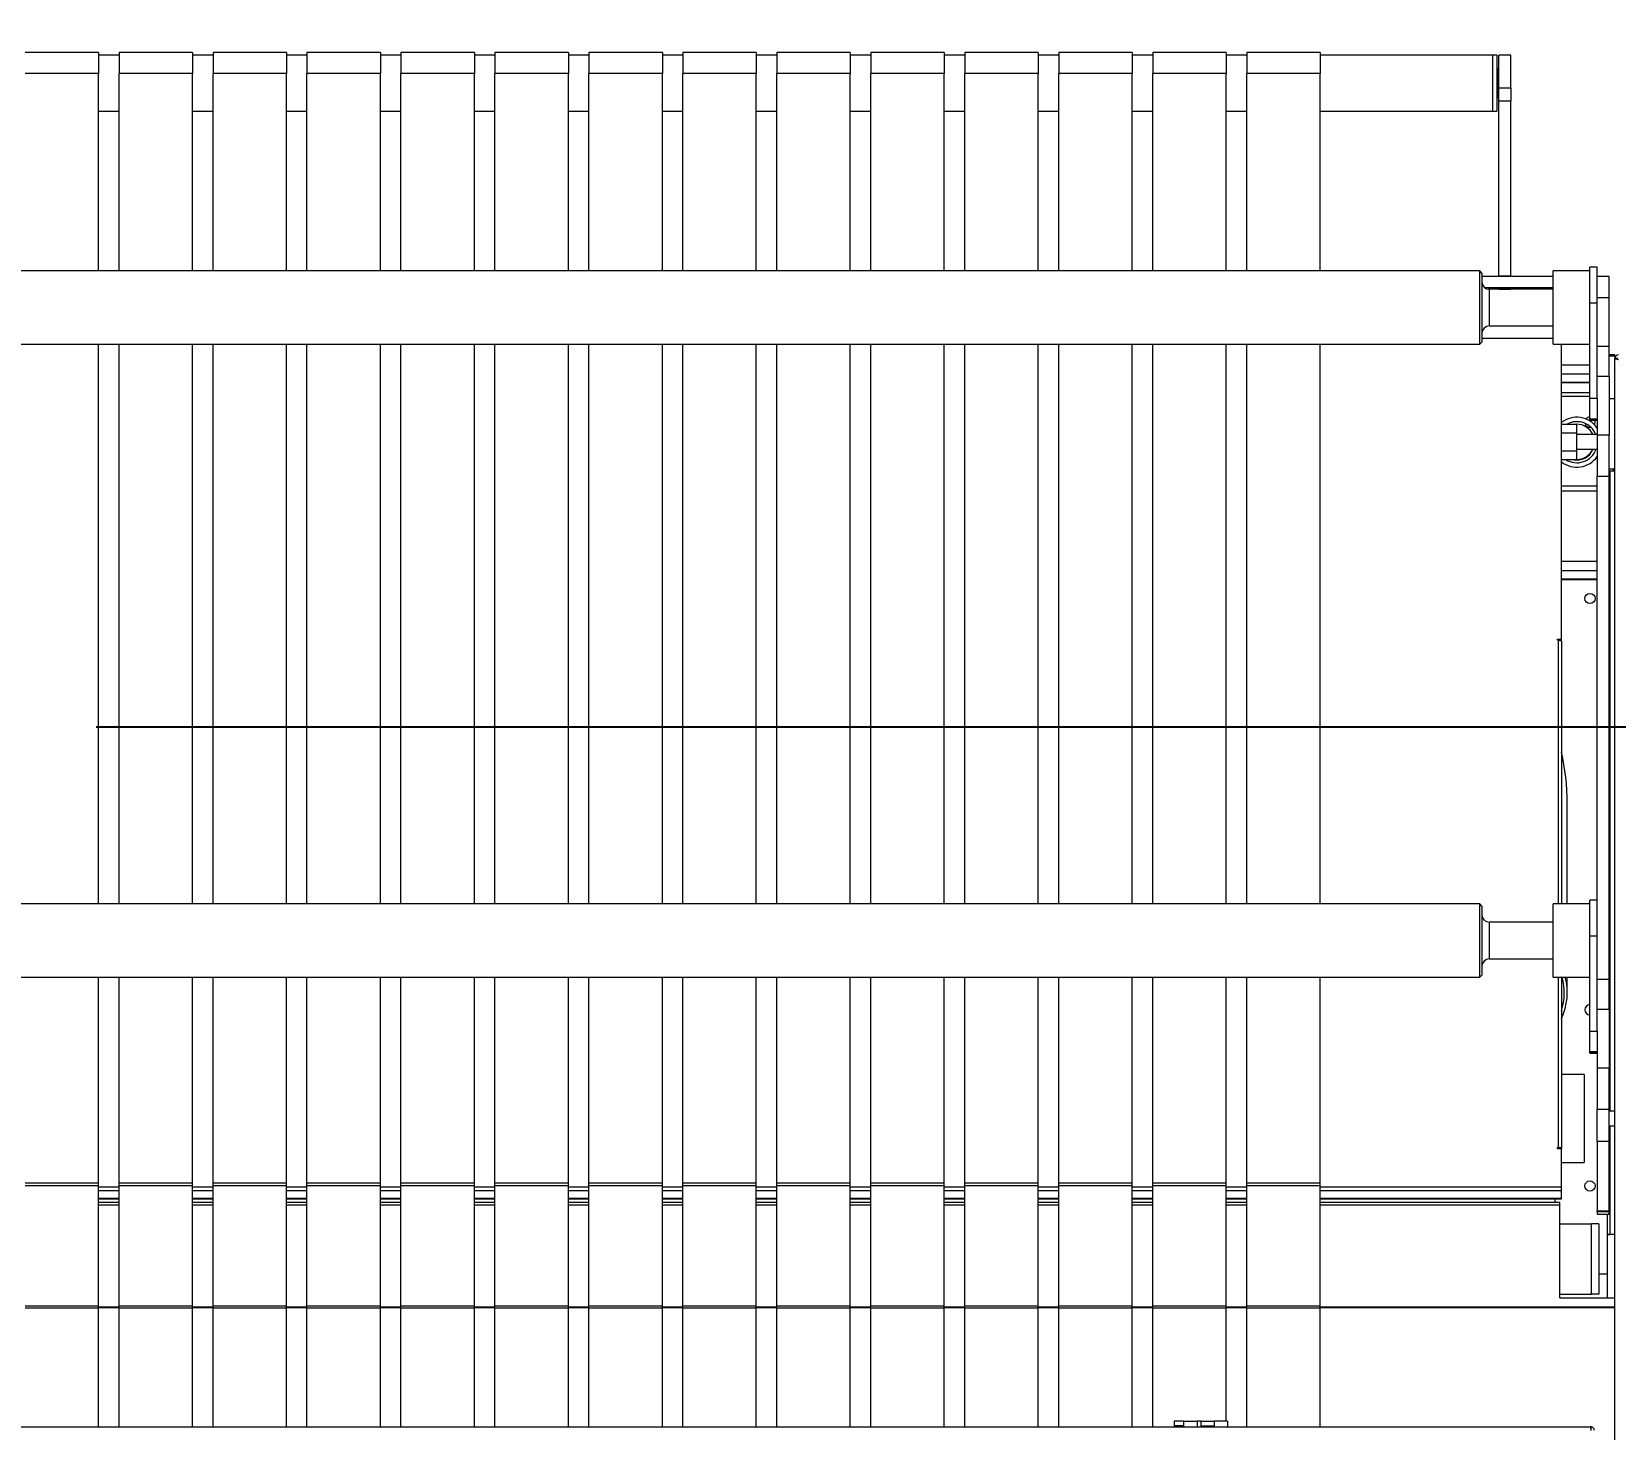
# Model space of a CAD drawing. Extents: x -2187 to 96136, y -11110 to 52208.
# Drawn here: x 42362 to 43440, y 25185 to 26137 of the extents above; entities that cross this region are included whole.
import ezdxf

# ---------------------------------------------------------------- set-up
doc = ezdxf.new("R2010")
doc.units = 0
doc.header["$LTSCALE"] = 1000
doc.header["$MEASUREMENT"] = 0
doc.linetypes.add('DOTE', pattern=[2.42, 2, -0.2, 0.02, -0.2])
doc.layers.add('DOTE', color=14, linetype='DOTE')
doc.styles.get("Standard").update_dxf_attribs({"font": 'gbenor.shx', "bigfont": 'gbcbig.shx'})
doc.dimstyles.new('ISO-25', dxfattribs={"dimscale": 70, "dimtxt": 2.5, "dimasz": 2.5, "dimexe": 1.25, "dimexo": 0.625, "dimtad": 1, "dimtxsty": 'Standard', "dimcen": 2.5, "dimadec": 0, "dimazin": 0, "dimtfac": 1, "dimtmove": 0, "dimatfit": 3, "dimfxl": 0, "dimarcsym": 0})

# ---------------------------------------------------------------- blocks, each defined once
blk = doc.blocks.new('*D137')
at = {"color": 0, "lineweight": -2}
for p, q in [((43110.9, 33684.5), (44451.1, 33684.5)), ((44363.6, 33509.5), (44363.6, 24759.5)), ((43683.6, 24584.5), (44451.1, 24584.5))]:
    blk.add_line(p, q, dxfattribs=at)
at = {"color": 0}
for points in [[(44334.5, 33509.5), (44392.8, 33509.5), (44363.6, 33684.5)], [(44334.5, 24759.5), (44392.8, 24759.5), (44363.6, 24584.5)]]:
    blk.add_solid(points, dxfattribs=at)
at = {"layer": 'Defpoints', "color": 0}
for p in [(43067.2, 33684.5), (43639.9, 24584.5), (44363.6, 24584.5)]:
    blk.add_point(p, dxfattribs=at)
at = {"color": 0, "insert": (44232.4, 29134.5), "char_height": 175, "attachment_point": 5, "rotation": 90}
blk.add_mtext('9100', dxfattribs=at)

msp = doc.modelspace()

# ---------------------------------------------------------------- linework, layer by layer
at = {"color": 7, "linetype": 'Continuous', "lineweight": 15}
for p, q in [((42407.189, 26122.291), (42357.189, 26122.291)), ((42407.189, 26122.291), (42407.189, 26108.088)), ((42421.189, 26120.423), (42407.189, 26120.423)), ((42421.189, 26120.423), (42407.189, 26120.423)), ((42471.189, 26122.291), (42421.189, 26122.291)), ((42421.189, 26122.291), (42421.189, 26108.088)), ((42471.189, 26122.291), (42471.189, 26108.088)), ((42485.189, 26120.423), (42471.189, 26120.423)), ((42485.189, 26120.423), (42471.189, 26120.423)), ((42535.189, 26122.291), (42485.189, 26122.291)), ((42485.189, 26122.291), (42485.189, 26108.088)), ((42535.189, 26122.291), (42535.189, 26108.088)), ((42549.189, 26120.423), (42535.189, 26120.423)), ((42549.189, 26120.423), (42535.189, 26120.423)), ((42599.189, 26122.291), (42549.189, 26122.291)), ((42549.189, 26122.291), (42549.189, 26108.088)), ((42599.189, 26122.291), (42599.189, 26108.088)), ((42613.189, 26120.423), (42599.189, 26120.423)), ((42613.189, 26120.423), (42599.189, 26120.423)), ((42663.189, 26122.291), (42613.189, 26122.291)), ((42613.189, 26122.291), (42613.189, 26108.088)), ((42663.189, 26122.291), (42663.189, 26108.088)), ((42677.189, 26120.423), (42663.189, 26120.423)), ((42677.189, 26120.423), (42663.189, 26120.423)), ((42727.189, 26122.291), (42677.189, 26122.291)), ((42677.189, 26122.291), (42677.189, 26108.088)), ((42727.189, 26122.291), (42727.189, 26108.088)), ((42741.189, 26120.423), (42727.189, 26120.423)), ((42741.189, 26120.423), (42727.189, 26120.423)), ((42791.189, 26122.291), (42741.189, 26122.291)), ((42741.189, 26122.291), (42741.189, 26108.088)), ((42791.189, 26122.291), (42791.189, 26108.088)), ((42805.189, 26120.423), (42791.189, 26120.423)), ((42805.189, 26120.423), (42791.189, 26120.423)), ((42855.189, 26122.291), (42805.189, 26122.291)), ((42805.189, 26122.291), (42805.189, 26108.088)), ((42855.189, 26122.291), (42855.189, 26108.088)), ((42869.189, 26120.423), (42855.189, 26120.423)), ((42869.189, 26120.423), (42855.189, 26120.423)), ((42919.189, 26122.291), (42869.189, 26122.291)), ((42869.189, 26122.291), (42869.189, 26108.088)), ((42919.189, 26122.291), (42919.189, 26108.088)), ((42933.189, 26120.423), (42919.189, 26120.423)), ((42933.189, 26120.423), (42919.189, 26120.423)), ((42983.189, 26122.291), (42933.189, 26122.291)), ((42933.189, 26122.291), (42933.189, 26108.088)), ((42983.189, 26122.291), (42983.189, 26108.088)), ((42997.189, 26120.423), (42983.189, 26120.423)), ((42997.189, 26120.423), (42983.189, 26120.423)), ((43047.189, 26122.291), (42997.189, 26122.291)), ((42997.189, 26122.291), (42997.189, 26108.088)), ((43047.189, 26122.291), (43047.189, 26108.088)), ((43061.189, 26120.423), (43047.189, 26120.423)), ((43061.189, 26120.423), (43047.189, 26120.423)), ((43111.189, 26122.291), (43061.189, 26122.291)), ((43061.189, 26122.291), (43061.189, 26108.088)), ((43111.189, 26122.291), (43111.189, 26108.088)), ((43125.189, 26120.423), (43111.189, 26120.423)), ((43125.189, 26120.423), (43111.189, 26120.423)), ((43175.189, 26122.291), (43125.189, 26122.291)), ((43125.189, 26122.291), (43125.189, 26108.088)), ((43175.189, 26122.291), (43175.189, 26108.088)), ((43189.189, 26120.423), (43175.189, 26120.423)), ((43189.189, 26120.423), (43175.189, 26120.423)), ((43239.189, 26122.291), (43189.189, 26122.291)), ((43189.189, 26122.291), (43189.189, 26108.088)), ((43239.189, 26122.291), (43239.189, 26108.088)), ((43356.575, 26120.423), (43239.189, 26120.423)), ((43359.396, 26120.423), (43239.189, 26120.423)), ((43356.575, 26120.423), (43356.575, 26106.892)), ((43359.396, 26120.423), (43359.396, 26088.627)), ((43368.896, 26120.423), (43360.896, 26120.423)), ((43360.896, 26098.304), (43360.896, 26120.423)), ((43368.896, 26098.304), (43368.896, 26120.423)), ((43360.396, 26111.173), (43359.396, 26111.173)), ((43360.896, 26110.673), (43360.396, 26111.173)), ((43360.396, 26111.173), (43360.396, 26100.452)), ((42407.189, 26108.088), (42357.189, 26108.088)), ((42407.189, 25973.625), (42407.189, 26108.088)), ((42471.189, 26108.088), (42421.189, 26108.088)), ((42421.189, 25973.625), (42421.189, 26108.088)), ((42471.189, 25973.625), (42471.189, 26108.088)), ((42535.189, 26108.088), (42485.189, 26108.088)), ((42485.189, 25973.625), (42485.189, 26108.088)), ((42535.189, 25973.625), (42535.189, 26108.088)), ((42599.189, 26108.088), (42549.189, 26108.088)), ((42549.189, 25973.625), (42549.189, 26108.088)), ((42599.189, 25973.625), (42599.189, 26108.088)), ((42663.189, 26108.088), (42613.189, 26108.088)), ((42613.189, 25973.625), (42613.189, 26108.088)), ((42663.189, 25973.625), (42663.189, 26108.088)), ((42727.189, 26108.088), (42677.189, 26108.088)), ((42677.189, 25973.625), (42677.189, 26108.088)), ((42727.189, 25973.625), (42727.189, 26108.088)), ((42791.189, 26108.088), (42741.189, 26108.088)), ((42741.189, 25973.625), (42741.189, 26108.088)), ((42791.189, 25973.625), (42791.189, 26108.088)), ((42855.189, 26108.088), (42805.189, 26108.088)), ((42805.189, 25973.625), (42805.189, 26108.088)), ((42855.189, 25973.625), (42855.189, 26108.088)), ((42919.189, 26108.088), (42869.189, 26108.088)), ((42869.189, 25973.625), (42869.189, 26108.088)), ((42919.189, 25973.625), (42919.189, 26108.088)), ((42983.189, 26108.088), (42933.189, 26108.088)), ((42933.189, 25973.625), (42933.189, 26108.088)), ((42983.189, 25973.625), (42983.189, 26108.088)), ((43047.189, 26108.088), (42997.189, 26108.088)), ((42997.189, 25973.625), (42997.189, 26108.088)), ((43047.189, 25973.625), (43047.189, 26108.088)), ((43111.189, 26108.088), (43061.189, 26108.088)), ((43061.189, 25973.625), (43061.189, 26108.088)), ((43111.189, 25973.625), (43111.189, 26108.088)), ((43175.189, 26108.088), (43125.189, 26108.088)), ((43125.189, 25973.625), (43125.189, 26108.088)), ((43175.189, 25973.625), (43175.189, 26108.088)), ((43239.189, 26108.088), (43189.189, 26108.088)), ((43189.189, 25973.625), (43189.189, 26108.088)), ((43239.189, 25973.625), (43239.189, 26108.088)), ((43356.575, 26106.892), (43356.575, 26082.423)), ((43360.396, 26100.452), (43360.396, 26091.673)), ((43359.396, 26091.673), (43360.396, 26091.673)), ((43359.396, 26088.627), (43359.396, 26082.423)), ((43360.396, 26091.673), (43360.896, 26092.173)), ((43360.896, 26098.304), (43368.896, 26098.304)), ((43360.896, 26089.265), (43360.896, 26098.304)), ((43368.896, 26089.265), (43360.896, 26089.265)), ((43360.896, 25970.075), (43360.896, 26089.265)), ((43368.896, 26098.304), (43368.896, 26089.265)), ((43368.896, 25970.075), (43368.896, 26089.265)), ((42407.189, 26082.423), (42421.189, 26082.423)), ((42407.189, 26082.423), (42421.189, 26082.423)), ((42471.189, 26082.423), (42485.189, 26082.423)), ((42471.189, 26082.423), (42485.189, 26082.423)), ((42535.189, 26082.423), (42549.189, 26082.423)), ((42535.189, 26082.423), (42549.189, 26082.423)), ((42599.189, 26082.423), (42613.189, 26082.423)), ((42599.189, 26082.423), (42613.189, 26082.423)), ((42663.189, 26082.423), (42677.189, 26082.423)), ((42663.189, 26082.423), (42677.189, 26082.423)), ((42727.189, 26082.423), (42741.189, 26082.423)), ((42727.189, 26082.423), (42741.189, 26082.423)), ((42791.189, 26082.423), (42805.189, 26082.423)), ((42791.189, 26082.423), (42805.189, 26082.423)), ((42855.189, 26082.423), (42869.189, 26082.423)), ((42855.189, 26082.423), (42869.189, 26082.423)), ((42919.189, 26082.423), (42933.189, 26082.423)), ((42919.189, 26082.423), (42933.189, 26082.423)), ((42983.189, 26082.423), (42997.189, 26082.423)), ((42983.189, 26082.423), (42997.189, 26082.423)), ((43047.189, 26082.423), (43061.189, 26082.423)), ((43047.189, 26082.423), (43061.189, 26082.423)), ((43111.189, 26082.423), (43125.189, 26082.423)), ((43111.189, 26082.423), (43125.189, 26082.423)), ((43175.189, 26082.423), (43189.189, 26082.423)), ((43175.189, 26082.423), (43189.189, 26082.423)), ((43239.189, 26082.423), (43356.575, 26082.423)), ((43239.189, 26082.423), (43359.396, 26082.423)), ((43347.821, 25973.625), (40070.821, 25973.625)), ((43349.321, 25972.125), (43347.821, 25973.625)), ((43347.821, 25924.244), (43347.821, 25973.625)), ((43349.321, 25972.125), (43349.321, 25925.706)), ((43349.321, 25970.075), (43397.896, 25970.075)), ((43368.896, 25970.075), (43360.896, 25970.075)), ((43422.896, 25973.625), (43397.896, 25973.625)), ((43397.896, 25923.625), (43397.896, 25973.625)), ((43427.896, 25976.125), (43422.896, 25976.125)), ((43422.896, 25951.631), (43422.896, 25976.125)), ((43427.896, 25951.631), (43427.896, 25976.125)), ((43435.896, 25969.77), (43427.896, 25969.77)), ((43435.896, 25955.527), (43435.896, 25969.77)), ((43350.971, 25962.413), (43397.896, 25962.413)), ((43397.896, 25961.186), (43353.545, 25961.186)), ((43397.821, 25961.125), (43354.321, 25961.125)), ((43360.896, 25961.262), (43368.896, 25961.262)), ((43360.896, 25961.186), (43360.896, 25961.262)), ((43368.896, 25961.262), (43368.896, 25961.186)), ((43397.896, 25961.05), (43397.821, 25961.125)), ((43397.821, 25936.434), (43397.821, 25961.125)), ((43427.896, 25951.631), (43422.896, 25951.631)), ((43422.896, 25887.011), (43422.896, 25951.631)), ((43427.896, 25955.527), (43435.896, 25955.527)), ((43427.896, 25887.011), (43427.896, 25951.631)), ((43435.896, 25922.102), (43435.896, 25955.527)), ((43397.896, 25927.519), (43349.321, 25927.519)), ((43354.321, 25936.125), (43397.821, 25936.125)), ((43397.821, 25936.125), (43397.821, 25936.434)), ((43397.821, 25936.125), (43397.896, 25936.201)), ((40070.821, 25923.625), (43347.821, 25923.625)), ((42407.189, 25542.671), (42407.189, 25923.625)), ((42421.189, 25542.671), (42421.189, 25923.625)), ((42471.189, 25542.671), (42471.189, 25923.625)), ((42485.189, 25542.671), (42485.189, 25923.625)), ((42535.189, 25542.671), (42535.189, 25923.625)), ((42549.189, 25542.671), (42549.189, 25923.625)), ((42599.189, 25542.671), (42599.189, 25923.625)), ((42613.189, 25542.671), (42613.189, 25923.625)), ((42663.189, 25542.671), (42663.189, 25923.625)), ((42677.189, 25542.671), (42677.189, 25923.625)), ((42727.189, 25542.671), (42727.189, 25923.625)), ((42741.189, 25542.671), (42741.189, 25923.625)), ((42791.189, 25542.671), (42791.189, 25923.625)), ((42805.189, 25542.671), (42805.189, 25923.625)), ((42855.189, 25542.671), (42855.189, 25923.625)), ((42869.189, 25542.671), (42869.189, 25923.625)), ((42919.189, 25542.671), (42919.189, 25923.625)), ((42933.189, 25542.671), (42933.189, 25923.625)), ((42983.189, 25542.671), (42983.189, 25923.625)), ((42997.189, 25542.671), (42997.189, 25923.625)), ((43047.189, 25542.671), (43047.189, 25923.625)), ((43061.189, 25542.671), (43061.189, 25923.625)), ((43111.189, 25542.671), (43111.189, 25923.625)), ((43125.189, 25542.671), (43125.189, 25923.625)), ((43175.189, 25542.671), (43175.189, 25923.625)), ((43189.189, 25542.671), (43189.189, 25923.625)), ((43239.189, 25542.671), (43239.189, 25923.625)), ((43347.821, 25923.625), (43349.321, 25925.125)), ((43347.821, 25923.625), (43347.821, 25924.244)), ((43349.321, 25925.706), (43349.321, 25925.125)), ((43397.896, 25923.625), (43422.896, 25923.625)), ((43403.434, 25722.866), (43403.434, 25923.625)), ((43435.896, 25922.102), (43427.896, 25922.102)), ((43435.896, 25901.947), (43435.896, 25922.102)), ((43439.896, 25916.54), (43435.896, 25916.54)), ((43439.896, 25915.54), (43435.896, 25915.54)), ((43439.896, 25915.54), (43439.896, 25916.54)), ((43439.896, 25915.54), (43439.896, 25914.04)), ((43439.896, 25059.04), (43439.896, 25914.04)), ((43441.896, 25914.04), (43439.896, 25914.04)), ((43403.434, 25897.545), (43422.896, 25897.545)), ((43427.896, 25901.947), (43435.896, 25901.947)), ((43435.896, 25901.947), (43435.896, 25861.814)), ((43422.896, 25890.54), (43403.434, 25890.54)), ((43422.896, 25887.011), (43427.896, 25887.011)), ((43422.896, 25872.722), (43422.896, 25887.011)), ((43427.896, 25887.011), (43427.896, 25874.872)), ((43439.896, 25886.54), (43435.896, 25886.54)), ((43427.896, 25872.722), (43422.896, 25872.722)), ((43422.896, 25872.67), (43422.896, 25872.722)), ((43422.896, 25872.67), (43427.896, 25872.67)), ((43422.896, 25871.983), (43422.896, 25872.67)), ((43427.896, 25874.872), (43427.896, 25861.814)), ((43403.434, 25869.365), (43413.896, 25869.365)), ((43403.434, 25863.322), (43413.896, 25863.322)), ((43413.896, 25863.322), (43413.896, 25869.365)), ((43413.896, 25851.198), (43413.896, 25863.322)), ((43427.896, 25862.241), (43413.896, 25862.241)), ((43422.896, 25871.983), (43427.896, 25871.983)), ((43435.896, 25861.814), (43427.896, 25861.814)), ((43427.896, 25861.814), (43427.896, 25833.808)), ((43435.896, 25833.808), (43435.896, 25861.814)), ((43403.434, 25851.198), (43413.896, 25851.198)), ((43413.896, 25852.241), (43427.896, 25852.241)), ((43413.896, 25845.117), (43413.896, 25851.198)), ((43403.434, 25845.117), (43413.896, 25845.117)), ((43427.896, 25833.808), (43435.896, 25833.808)), ((43427.896, 25545.171), (43427.896, 25833.808)), ((43439.896, 25838.54), (43435.896, 25838.54)), ((43435.896, 25837.54), (43436.596, 25837.54)), ((43435.896, 25491.148), (43435.896, 25833.808)), ((43436.596, 25837.54), (43439.896, 25837.54)), ((43438.896, 25837.54), (43438.896, 25838.54)), ((43427.896, 25827.111), (43403.434, 25827.111)), ((43403.434, 25763.47), (43427.896, 25763.47)), ((43400.684, 25722.866), (43403.434, 25722.866)), ((43400.684, 25722.146), (43400.684, 25722.866)), ((43400.684, 25722.444), (43403.434, 25722.444)), ((43401.434, 25722.146), (43400.684, 25722.146)), ((43403.434, 25722.444), (43403.434, 25722.866)), ((43403.434, 25721.584), (43403.434, 25542.671)), ((43407.455, 25542.671), (43407.455, 25611.151)), ((43347.821, 25542.671), (40070.821, 25542.671)), ((43349.321, 25541.171), (43347.821, 25542.671)), ((43347.821, 25493.289), (43347.821, 25542.671)), ((43349.321, 25541.171), (43349.321, 25494.752)), ((43422.896, 25542.671), (43397.896, 25542.671)), ((43397.896, 25492.671), (43397.896, 25542.671)), ((43427.896, 25545.171), (43422.896, 25545.171)), ((43422.896, 25520.677), (43422.896, 25545.171)), ((43427.896, 25520.677), (43427.896, 25545.171)), ((43397.821, 25530.171), (43354.321, 25530.171)), ((43397.896, 25530.096), (43397.821, 25530.171)), ((43397.821, 25505.48), (43397.821, 25530.171)), ((43427.896, 25520.677), (43422.896, 25520.677)), ((43422.896, 25456.057), (43422.896, 25520.677)), ((43427.896, 25456.057), (43427.896, 25520.677)), ((43354.321, 25505.171), (43397.821, 25505.171)), ((43397.821, 25505.171), (43397.821, 25505.48)), ((43397.821, 25505.171), (43397.896, 25505.246)), ((40070.821, 25492.671), (43347.821, 25492.671)), ((42407.189, 25352.374), (42407.189, 25492.671)), ((42421.189, 25352.374), (42421.189, 25492.671)), ((42471.189, 25352.374), (42471.189, 25492.671)), ((42485.189, 25352.374), (42485.189, 25492.671)), ((42535.189, 25352.374), (42535.189, 25492.671)), ((42549.189, 25352.374), (42549.189, 25492.671)), ((42599.189, 25352.374), (42599.189, 25492.671)), ((42613.189, 25352.374), (42613.189, 25492.671)), ((42663.189, 25352.374), (42663.189, 25492.671)), ((42677.189, 25352.374), (42677.189, 25492.671)), ((42727.189, 25352.374), (42727.189, 25492.671)), ((42741.189, 25352.374), (42741.189, 25492.671)), ((42791.189, 25352.374), (42791.189, 25492.671)), ((42805.189, 25352.374), (42805.189, 25492.671)), ((42855.189, 25352.374), (42855.189, 25492.671)), ((42869.189, 25352.374), (42869.189, 25492.671)), ((42919.189, 25352.374), (42919.189, 25492.671)), ((42933.189, 25352.374), (42933.189, 25492.671)), ((42983.189, 25352.374), (42983.189, 25492.671)), ((42997.189, 25352.374), (42997.189, 25492.671)), ((43047.189, 25352.374), (43047.189, 25492.671)), ((43061.189, 25352.374), (43061.189, 25492.671)), ((43111.189, 25352.374), (43111.189, 25492.671)), ((43125.189, 25352.374), (43125.189, 25492.671)), ((43175.189, 25352.374), (43175.189, 25492.671)), ((43189.189, 25352.374), (43189.189, 25492.671)), ((43239.189, 25352.374), (43239.189, 25492.671)), ((43347.821, 25492.671), (43349.321, 25494.171)), ((43347.821, 25492.671), (43347.821, 25493.289)), ((43349.321, 25494.752), (43349.321, 25494.171)), ((43397.896, 25492.671), (43422.896, 25492.671)), ((43403.434, 25492.671), (43403.434, 25376.097)), ((43407.455, 25482.104), (43407.455, 25492.671)), ((43435.896, 25491.148), (43427.896, 25491.148)), ((43435.896, 25470.993), (43435.896, 25491.148)), ((43427.896, 25470.993), (43435.896, 25470.993)), ((43435.896, 25470.993), (43435.896, 25430.859)), ((43422.896, 25456.057), (43427.896, 25456.057)), ((43422.896, 25441.768), (43422.896, 25456.057)), ((43427.896, 25456.057), (43427.896, 25443.918)), ((43427.896, 25441.768), (43422.896, 25441.768)), ((43422.896, 25441.716), (43422.896, 25441.768)), ((43422.896, 25441.716), (43427.896, 25441.716)), ((43422.896, 25441.029), (43422.896, 25441.716)), ((43422.896, 25441.029), (43427.896, 25441.029)), ((43427.896, 25443.918), (43427.896, 25430.859)), ((43435.896, 25430.859), (43427.896, 25430.859)), ((43427.896, 25430.859), (43427.896, 25402.854)), ((43435.896, 25402.854), (43435.896, 25430.859)), ((43418.896, 25426.54), (43403.434, 25426.54)), ((43418.896, 25426.54), (43418.896, 25366.54)), ((43427.896, 25402.854), (43435.896, 25402.854)), ((43427.896, 25380.921), (43427.896, 25402.854)), ((43435.896, 25380.921), (43435.896, 25402.854)), ((43439.896, 25401.54), (43435.896, 25401.54)), ((43435.896, 25391.54), (43439.896, 25391.54)), ((43400.684, 25376.659), (43401.434, 25376.659)), ((43400.684, 25375.94), (43400.684, 25376.659)), ((43401.434, 25376.238), (43401.434, 25376.659)), ((43435.896, 25380.921), (43427.896, 25380.921)), ((43427.896, 25380.921), (43427.896, 25333.591)), ((43435.896, 25333.591), (43435.896, 25380.921)), ((43400.684, 25376.238), (43401.434, 25376.238)), ((43403.434, 25375.94), (43400.684, 25375.94)), ((43401.934, 25376.097), (43403.434, 25376.097)), ((43401.934, 25375.94), (43401.934, 25376.097)), ((43403.434, 25375.94), (43403.434, 25376.097)), ((43403.434, 25349.788), (43403.434, 25375.94)), ((43403.434, 25366.54), (43418.896, 25366.54)), ((42407.189, 25352.374), (42357.189, 25352.374)), ((42407.189, 25350.572), (42357.189, 25350.572)), ((42407.189, 25350.572), (42407.189, 25352.374)), ((42407.189, 25268.693), (42407.189, 25350.572)), ((42471.189, 25352.374), (42421.189, 25352.374)), ((42421.189, 25350.572), (42421.189, 25352.374)), ((42471.189, 25350.572), (42421.189, 25350.572)), ((42421.189, 25268.693), (42421.189, 25350.572)), ((42471.189, 25350.572), (42471.189, 25352.374)), ((42471.189, 25268.693), (42471.189, 25350.572)), ((42535.189, 25352.374), (42485.189, 25352.374)), ((42485.189, 25350.572), (42485.189, 25352.374)), ((42535.189, 25350.572), (42485.189, 25350.572)), ((42485.189, 25268.693), (42485.189, 25350.572)), ((42535.189, 25350.572), (42535.189, 25352.374)), ((42535.189, 25268.693), (42535.189, 25350.572)), ((42599.189, 25352.374), (42549.189, 25352.374)), ((42549.189, 25350.572), (42549.189, 25352.374)), ((42599.189, 25350.572), (42549.189, 25350.572)), ((42549.189, 25268.693), (42549.189, 25350.572)), ((42599.189, 25350.572), (42599.189, 25352.374)), ((42599.189, 25268.693), (42599.189, 25350.572)), ((42663.189, 25352.374), (42613.189, 25352.374)), ((42613.189, 25350.572), (42613.189, 25352.374)), ((42663.189, 25350.572), (42613.189, 25350.572)), ((42613.189, 25268.693), (42613.189, 25350.572)), ((42663.189, 25350.572), (42663.189, 25352.374)), ((42663.189, 25268.693), (42663.189, 25350.572)), ((42727.189, 25352.374), (42677.189, 25352.374)), ((42677.189, 25350.572), (42677.189, 25352.374)), ((42727.189, 25350.572), (42677.189, 25350.572)), ((42677.189, 25268.693), (42677.189, 25350.572)), ((42727.189, 25350.572), (42727.189, 25352.374)), ((42727.189, 25268.693), (42727.189, 25350.572)), ((42791.189, 25352.374), (42741.189, 25352.374)), ((42741.189, 25350.572), (42741.189, 25352.374)), ((42791.189, 25350.572), (42741.189, 25350.572)), ((42741.189, 25268.693), (42741.189, 25350.572)), ((42791.189, 25350.572), (42791.189, 25352.374)), ((42791.189, 25268.693), (42791.189, 25350.572)), ((42855.189, 25352.374), (42805.189, 25352.374)), ((42805.189, 25350.572), (42805.189, 25352.374)), ((42855.189, 25350.572), (42805.189, 25350.572)), ((42805.189, 25268.693), (42805.189, 25350.572)), ((42855.189, 25350.572), (42855.189, 25352.374)), ((42855.189, 25268.693), (42855.189, 25350.572)), ((42919.189, 25352.374), (42869.189, 25352.374)), ((42869.189, 25350.572), (42869.189, 25352.374)), ((42919.189, 25350.572), (42869.189, 25350.572)), ((42869.189, 25268.693), (42869.189, 25350.572)), ((42919.189, 25350.572), (42919.189, 25352.374)), ((42919.189, 25268.693), (42919.189, 25350.572)), ((42983.189, 25352.374), (42933.189, 25352.374)), ((42933.189, 25350.572), (42933.189, 25352.374)), ((42983.189, 25350.572), (42933.189, 25350.572)), ((42933.189, 25268.693), (42933.189, 25350.572)), ((42983.189, 25350.572), (42983.189, 25352.374)), ((42983.189, 25268.693), (42983.189, 25350.572)), ((43047.189, 25352.374), (42997.189, 25352.374)), ((42997.189, 25350.572), (42997.189, 25352.374)), ((43047.189, 25350.572), (42997.189, 25350.572)), ((42997.189, 25268.693), (42997.189, 25350.572)), ((43047.189, 25350.572), (43047.189, 25352.374)), ((43047.189, 25268.693), (43047.189, 25350.572)), ((43111.189, 25352.374), (43061.189, 25352.374)), ((43061.189, 25350.572), (43061.189, 25352.374)), ((43111.189, 25350.572), (43061.189, 25350.572)), ((43061.189, 25268.693), (43061.189, 25350.572)), ((43111.189, 25350.572), (43111.189, 25352.374)), ((43111.189, 25268.693), (43111.189, 25350.572)), ((43175.189, 25352.374), (43125.189, 25352.374)), ((43125.189, 25350.572), (43125.189, 25352.374)), ((43175.189, 25350.572), (43125.189, 25350.572)), ((43125.189, 25268.693), (43125.189, 25350.572)), ((43175.189, 25350.572), (43175.189, 25352.374)), ((43175.189, 25268.693), (43175.189, 25350.572)), ((43239.189, 25352.374), (43189.189, 25352.374)), ((43189.189, 25350.572), (43189.189, 25352.374)), ((43239.189, 25350.572), (43189.189, 25350.572)), ((43189.189, 25268.693), (43189.189, 25350.572)), ((43239.189, 25350.572), (43239.189, 25352.374)), ((43239.189, 25268.693), (43239.189, 25350.572)), ((43403.434, 25347.307), (43403.434, 25349.788)), ((43403.434, 25341.966), (43403.434, 25347.307)), ((42407.189, 25341.886), (42421.189, 25341.886)), ((42421.189, 25339.375), (42407.189, 25339.375)), ((42471.189, 25341.886), (42485.189, 25341.886)), ((42485.189, 25339.375), (42471.189, 25339.375)), ((42535.189, 25341.886), (42549.189, 25341.886)), ((42549.189, 25339.375), (42535.189, 25339.375)), ((42599.189, 25341.886), (42613.189, 25341.886)), ((42613.189, 25339.375), (42599.189, 25339.375)), ((42663.189, 25341.886), (42677.189, 25341.886)), ((42677.189, 25339.375), (42663.189, 25339.375)), ((42727.189, 25341.886), (42741.189, 25341.886)), ((42741.189, 25339.375), (42727.189, 25339.375)), ((42791.189, 25341.886), (42805.189, 25341.886)), ((42805.189, 25339.375), (42791.189, 25339.375)), ((42855.189, 25341.886), (42869.189, 25341.886)), ((42869.189, 25339.375), (42855.189, 25339.375)), ((42919.189, 25341.886), (42933.189, 25341.886)), ((42933.189, 25339.375), (42919.189, 25339.375)), ((42983.189, 25341.886), (42997.189, 25341.886)), ((42997.189, 25339.375), (42983.189, 25339.375)), ((43047.189, 25341.886), (43061.189, 25341.886)), ((43061.189, 25339.375), (43047.189, 25339.375)), ((43111.189, 25341.886), (43125.189, 25341.886)), ((43125.189, 25339.375), (43111.189, 25339.375)), ((43175.189, 25341.886), (43189.189, 25341.886)), ((43189.189, 25339.375), (43175.189, 25339.375)), ((43239.189, 25341.886), (43403.434, 25341.886)), ((43402.434, 25339.375), (43239.189, 25339.375)), ((43398.934, 25341.886), (43398.934, 25339.375)), ((43402.434, 25337.475), (43402.434, 25339.375)), ((43402.434, 25274.375), (43402.434, 25337.475)), ((43403.434, 25341.886), (43403.434, 25341.966)), ((43427.896, 25333.591), (43435.896, 25333.591)), ((43427.896, 25332.838), (43427.896, 25333.591)), ((43435.896, 25332.838), (43435.896, 25333.591)), ((43402.434, 25324.831), (43423.896, 25324.831)), ((43423.896, 25276.831), (43423.896, 25324.831)), ((43428.896, 25324.831), (43423.896, 25324.831)), ((43435.896, 25332.838), (43427.896, 25332.838)), ((43427.896, 25332.838), (43427.896, 25331.229)), ((43427.896, 25331.229), (43435.896, 25331.229)), ((43428.896, 25324.831), (43428.896, 25276.831)), ((43434.896, 25290.54), (43434.896, 25331.229)), ((43435.896, 25331.229), (43435.896, 25332.838)), ((43434.896, 25317.54), (43436.596, 25317.54)), ((43439.896, 25317.54), (43434.896, 25317.54)), ((43434.896, 25290.54), (43428.896, 25290.54)), ((43434.896, 25274.375), (43434.896, 25290.54)), ((42407.189, 25268.693), (42357.189, 25268.693)), ((42407.189, 25267.239), (42407.189, 25268.693)), ((42471.189, 25268.693), (42421.189, 25268.693)), ((42421.189, 25267.239), (42421.189, 25268.693)), ((42471.189, 25267.239), (42471.189, 25268.693)), ((42535.189, 25268.693), (42485.189, 25268.693)), ((42485.189, 25267.239), (42485.189, 25268.693)), ((42535.189, 25267.239), (42535.189, 25268.693)), ((42599.189, 25268.693), (42549.189, 25268.693)), ((42549.189, 25267.239), (42549.189, 25268.693)), ((42599.189, 25267.239), (42599.189, 25268.693)), ((42663.189, 25268.693), (42613.189, 25268.693)), ((42613.189, 25267.239), (42613.189, 25268.693)), ((42663.189, 25267.239), (42663.189, 25268.693)), ((42727.189, 25268.693), (42677.189, 25268.693)), ((42677.189, 25267.239), (42677.189, 25268.693)), ((42727.189, 25267.239), (42727.189, 25268.693)), ((42791.189, 25268.693), (42741.189, 25268.693)), ((42741.189, 25267.239), (42741.189, 25268.693)), ((42791.189, 25267.239), (42791.189, 25268.693)), ((42855.189, 25268.693), (42805.189, 25268.693)), ((42805.189, 25267.239), (42805.189, 25268.693)), ((42855.189, 25267.239), (42855.189, 25268.693)), ((42919.189, 25268.693), (42869.189, 25268.693)), ((42869.189, 25267.239), (42869.189, 25268.693)), ((42919.189, 25267.239), (42919.189, 25268.693)), ((42983.189, 25268.693), (42933.189, 25268.693)), ((42933.189, 25267.239), (42933.189, 25268.693)), ((42983.189, 25267.239), (42983.189, 25268.693)), ((43047.189, 25268.693), (42997.189, 25268.693)), ((42997.189, 25267.239), (42997.189, 25268.693)), ((43047.189, 25267.239), (43047.189, 25268.693)), ((43111.189, 25268.693), (43061.189, 25268.693)), ((43061.189, 25267.239), (43061.189, 25268.693)), ((43111.189, 25267.239), (43111.189, 25268.693)), ((43175.189, 25268.693), (43125.189, 25268.693)), ((43125.189, 25267.239), (43125.189, 25268.693)), ((43175.189, 25267.239), (43175.189, 25268.693)), ((43239.189, 25268.693), (43189.189, 25268.693)), ((43189.189, 25267.239), (43189.189, 25268.693)), ((43239.189, 25267.239), (43239.189, 25268.693)), ((43402.434, 25276.831), (43423.896, 25276.831)), ((43402.434, 25274.375), (43439.896, 25274.375)), ((43428.896, 25276.831), (43423.896, 25276.831)), ((42407.189, 25267.239), (42357.189, 25267.239)), ((42407.189, 25186.54), (42407.189, 25267.239)), ((42471.189, 25267.239), (42421.189, 25267.239)), ((42421.189, 25186.54), (42421.189, 25267.239)), ((42471.189, 25186.54), (42471.189, 25267.239)), ((42535.189, 25267.239), (42485.189, 25267.239)), ((42485.189, 25186.54), (42485.189, 25267.239)), ((42535.189, 25186.54), (42535.189, 25267.239)), ((42599.189, 25267.239), (42549.189, 25267.239)), ((42549.189, 25186.54), (42549.189, 25267.239)), ((42599.189, 25186.54), (42599.189, 25267.239)), ((42663.189, 25267.239), (42613.189, 25267.239)), ((42613.189, 25186.54), (42613.189, 25267.239)), ((42663.189, 25186.54), (42663.189, 25267.239)), ((42727.189, 25267.239), (42677.189, 25267.239)), ((42677.189, 25186.54), (42677.189, 25267.239)), ((42727.189, 25186.54), (42727.189, 25267.239)), ((42791.189, 25267.239), (42741.189, 25267.239)), ((42741.189, 25186.54), (42741.189, 25267.239)), ((42791.189, 25186.54), (42791.189, 25267.239)), ((42855.189, 25267.239), (42805.189, 25267.239)), ((42805.189, 25186.54), (42805.189, 25267.239)), ((42855.189, 25186.54), (42855.189, 25267.239)), ((42919.189, 25267.239), (42869.189, 25267.239)), ((42869.189, 25186.54), (42869.189, 25267.239)), ((42919.189, 25186.54), (42919.189, 25267.239)), ((42983.189, 25267.239), (42933.189, 25267.239)), ((42933.189, 25186.54), (42933.189, 25267.239)), ((42983.189, 25186.54), (42983.189, 25267.239)), ((43047.189, 25267.239), (42997.189, 25267.239)), ((42997.189, 25186.54), (42997.189, 25267.239)), ((43047.189, 25186.54), (43047.189, 25267.239)), ((43111.189, 25267.239), (43061.189, 25267.239)), ((43061.189, 25186.54), (43061.189, 25267.239)), ((43111.189, 25186.54), (43111.189, 25267.239)), ((43175.189, 25267.239), (43125.189, 25267.239)), ((43125.189, 25186.54), (43125.189, 25267.239)), ((43175.189, 25190.314), (43175.189, 25267.239)), ((43239.189, 25267.239), (43189.189, 25267.239)), ((43189.189, 25186.54), (43189.189, 25267.239)), ((43239.189, 25186.54), (43239.189, 25267.239)), ((39982.75, 25186.54), (43423.043, 25186.54)), ((43139.721, 25190.314), (43139.721, 25187.314)), ((43146.191, 25190.314), (43139.721, 25190.314)), ((43146.191, 25187.314), (43139.721, 25187.314)), ((43139.721, 25187.314), (43139.83, 25186.54)), ((43146.191, 25190.314), (43146.191, 25186.54)), ((43146.191, 25190.314), (43155.428, 25190.314)), ((43155.428, 25190.314), (43155.428, 25186.54)), ((43157.918, 25190.314), (43155.428, 25190.314)), ((43157.918, 25190.314), (43157.918, 25187.314)), ((43157.918, 25190.314), (43166.878, 25190.314)), ((43157.918, 25187.314), (43158.027, 25186.54)), ((43157.918, 25187.314), (43166.878, 25187.314)), ((43166.878, 25190.314), (43166.878, 25187.314)), ((43176.072, 25190.314), (43166.878, 25190.314)), ((43166.878, 25187.314), (43166.988, 25186.54)), ((43176.072, 25187.314), (43175.963, 25186.54)), ((43176.072, 25190.314), (43176.072, 25187.314)), ((43423.396, 25186.54), (43423.043, 25186.54)), ((43423.396, 25186.54), (43423.396, 25185.136))]:
    msp.add_line(p, q, dxfattribs=at)
at = {"color": 8, "linetype": 'Continuous', "lineweight": 15}
for p, q in [((43354.321, 25961.125), (43354.321, 25936.434)), ((43354.321, 25936.434), (43354.321, 25936.125)), ((43403.434, 25909.741), (43422.896, 25909.741)), ((43403.434, 25903.514), (43422.896, 25903.514)), ((43403.434, 25897.757), (43422.896, 25897.757)), ((43422.896, 25888.04), (43403.434, 25888.04)), ((43436.596, 25401.54), (43436.596, 25837.54)), ((43427.896, 25823.55), (43403.434, 25823.55)), ((43427.896, 25775.667), (43403.434, 25775.667)), ((43427.896, 25769.439), (43403.434, 25769.439)), ((43427.896, 25763.682), (43403.434, 25763.682)), ((43401.434, 25542.671), (43401.434, 25722.146)), ((43354.321, 25530.171), (43354.321, 25505.48)), ((43354.321, 25505.48), (43354.321, 25505.171)), ((43401.434, 25376.659), (43401.434, 25492.671)), ((43436.596, 25317.54), (43436.596, 25391.54)), ((42421.189, 25349.788), (42407.189, 25349.788)), ((42421.189, 25347.307), (42407.189, 25347.307)), ((42485.189, 25349.788), (42471.189, 25349.788)), ((42485.189, 25347.307), (42471.189, 25347.307)), ((42549.189, 25349.788), (42535.189, 25349.788)), ((42549.189, 25347.307), (42535.189, 25347.307)), ((42613.189, 25349.788), (42599.189, 25349.788)), ((42613.189, 25347.307), (42599.189, 25347.307)), ((42677.189, 25349.788), (42663.189, 25349.788)), ((42677.189, 25347.307), (42663.189, 25347.307)), ((42741.189, 25349.788), (42727.189, 25349.788)), ((42741.189, 25347.307), (42727.189, 25347.307)), ((42805.189, 25349.788), (42791.189, 25349.788)), ((42805.189, 25347.307), (42791.189, 25347.307)), ((42869.189, 25349.788), (42855.189, 25349.788)), ((42869.189, 25347.307), (42855.189, 25347.307)), ((42933.189, 25349.788), (42919.189, 25349.788)), ((42933.189, 25347.307), (42919.189, 25347.307)), ((42997.189, 25349.788), (42983.189, 25349.788)), ((42997.189, 25347.307), (42983.189, 25347.307)), ((43061.189, 25349.788), (43047.189, 25349.788)), ((43061.189, 25347.307), (43047.189, 25347.307)), ((43125.189, 25349.788), (43111.189, 25349.788)), ((43125.189, 25347.307), (43111.189, 25347.307)), ((43189.189, 25349.788), (43175.189, 25349.788)), ((43189.189, 25347.307), (43175.189, 25347.307)), ((43403.434, 25349.788), (43239.189, 25349.788)), ((43403.434, 25347.307), (43239.189, 25347.307)), ((42421.189, 25341.966), (42407.189, 25341.966)), ((42421.189, 25337.475), (42407.189, 25337.475)), ((42485.189, 25341.966), (42471.189, 25341.966)), ((42485.189, 25337.475), (42471.189, 25337.475)), ((42549.189, 25341.966), (42535.189, 25341.966)), ((42549.189, 25337.475), (42535.189, 25337.475)), ((42613.189, 25341.966), (42599.189, 25341.966)), ((42613.189, 25337.475), (42599.189, 25337.475)), ((42677.189, 25341.966), (42663.189, 25341.966)), ((42677.189, 25337.475), (42663.189, 25337.475)), ((42741.189, 25341.966), (42727.189, 25341.966)), ((42741.189, 25337.475), (42727.189, 25337.475)), ((42805.189, 25341.966), (42791.189, 25341.966)), ((42805.189, 25337.475), (42791.189, 25337.475)), ((42869.189, 25341.966), (42855.189, 25341.966)), ((42869.189, 25337.475), (42855.189, 25337.475)), ((42933.189, 25341.966), (42919.189, 25341.966)), ((42933.189, 25337.475), (42919.189, 25337.475)), ((42997.189, 25341.966), (42983.189, 25341.966)), ((42997.189, 25337.475), (42983.189, 25337.475)), ((43061.189, 25341.966), (43047.189, 25341.966)), ((43061.189, 25337.475), (43047.189, 25337.475)), ((43125.189, 25341.966), (43111.189, 25341.966)), ((43125.189, 25337.475), (43111.189, 25337.475)), ((43189.189, 25341.966), (43175.189, 25341.966)), ((43189.189, 25337.475), (43175.189, 25337.475)), ((43403.434, 25341.966), (43239.189, 25341.966)), ((43402.434, 25337.475), (43239.189, 25337.475)), ((42421.189, 25267.91), (42407.189, 25267.91)), ((42421.189, 25267.58), (42407.189, 25267.58)), ((42485.189, 25267.91), (42471.189, 25267.91)), ((42485.189, 25267.58), (42471.189, 25267.58)), ((42549.189, 25267.91), (42535.189, 25267.91)), ((42549.189, 25267.58), (42535.189, 25267.58)), ((42613.189, 25267.91), (42599.189, 25267.91)), ((42613.189, 25267.58), (42599.189, 25267.58)), ((42677.189, 25267.91), (42663.189, 25267.91)), ((42677.189, 25267.58), (42663.189, 25267.58)), ((42741.189, 25267.91), (42727.189, 25267.91)), ((42741.189, 25267.58), (42727.189, 25267.58)), ((42805.189, 25267.91), (42791.189, 25267.91)), ((42805.189, 25267.58), (42791.189, 25267.58)), ((42869.189, 25267.91), (42855.189, 25267.91)), ((42869.189, 25267.58), (42855.189, 25267.58)), ((42933.189, 25267.91), (42919.189, 25267.91)), ((42933.189, 25267.58), (42919.189, 25267.58)), ((42997.189, 25267.91), (42983.189, 25267.91)), ((42997.189, 25267.58), (42983.189, 25267.58)), ((43061.189, 25267.91), (43047.189, 25267.91)), ((43061.189, 25267.58), (43047.189, 25267.58)), ((43125.189, 25267.91), (43111.189, 25267.91)), ((43125.189, 25267.58), (43111.189, 25267.58)), ((43189.189, 25267.91), (43175.189, 25267.91)), ((43189.189, 25267.58), (43175.189, 25267.58)), ((43439.896, 25267.91), (43239.189, 25267.91)), ((43439.896, 25267.58), (43239.189, 25267.58))]:
    msp.add_line(p, q, dxfattribs=at)
at = {"color": 7, "linetype": 'Continuous', "lineweight": 15, "flags": 128}
for points in [[(43425.993, 25868.91), (43426.207, 25869.404), (43426.396, 25870.54)], [(43426.396, 25870.54), (43426.207, 25871.677), (43426.085, 25871.983)], [(43401.434, 25722.146), (43401.824, 25722.135), (43402.2, 25722.103), (43402.545, 25722.051), (43402.848, 25721.981), (43403.097, 25721.896), (43403.282, 25721.799), (43403.396, 25721.694), (43403.434, 25721.584)], [(43403.434, 25376.097), (43403.396, 25376.207), (43403.282, 25376.312), (43403.097, 25376.41), (43402.848, 25376.495), (43402.545, 25376.565), (43402.2, 25376.617), (43401.824, 25376.649), (43401.434, 25376.659)], [(43401.934, 25376.097), (43401.925, 25376.125), (43401.896, 25376.151), (43401.85, 25376.175), (43401.788, 25376.197), (43401.712, 25376.214), (43401.626, 25376.227), (43401.532, 25376.235), (43401.434, 25376.238)]]:
    msp.add_lwpolyline(points, dxfattribs=at)
at = {"color": 7, "linetype": 'Continuous', "lineweight": 15}
for centre in [(43422.896, 25750.54), (43422.896, 25350.54)]:
    msp.add_circle(centre, 3.5, dxfattribs=at)
for centre, radius, start, end in [((43354.321, 25966.125), 5, 180, 270), ((43354.321, 25931.125), 5, 90, 180), ((43442.396, 25914.04), 2.5, 90, 180), ((43413.896, 25856.965), 17, 34.560399, 127.981852), ((43422.896, 25870.54), 3.5, 90, 140.67826), ((43413.896, 25856.965), 14, 22.136919, 117.66197), ((43413.896, 25857.222), 12, 24.72623, 90.000021), ((43422.896, 25870.54), 3.5, 200.029495, 274.427997), ((43413.896, 25856.965), 14, 237.816783, 340.277288), ((43413.896, 25856.816), 12, 257.14105, 337.590323), ((43413.896, 25857.222), 12, 269.999971, 335.477294), ((43413.896, 25856.966), 17, 232.018148, 325.439601), ((43354.321, 25535.171), 5, 180, 270), ((43354.321, 25500.171), 5, 90, 180), ((43367.079, 25482.098), 38.368, 341.360345, 15.995795), ((43367.548, 25482.085), 39.883, 334.129729, 15.392878), ((43422.896, 25470.54), 3.5, 90, 270)]:
    msp.add_arc(centre, radius, start, end, dxfattribs=at)
msp.add_ellipse((43329.955, 25611.151), major_axis=(0, 109.602), ratio=0.70710678, start_param=4.71238898, end_param=5.03591709, dxfattribs=at)
msp.add_open_spline([(43439.896, 25914.04), (43439.925, 25913.989), (43439.982, 25913.886), (43440.427, 25913.731), (43441.079, 25913.577), (43441.78, 25913.444), (43442.23, 25913.363), (43442.396, 25913.333)], degree=3, knots=[0, 0, 0, 0, 0.2181749, 0.4363498, 0.6545151, 0.8726803, 1, 1, 1, 1], dxfattribs=at)
for points in [[(43423.043, 25186.54), (43423.084, 25186.503), (43423.168, 25186.427), (43423.293, 25185.849), (43423.418, 25185.023), (43423.501, 25184.368), (43423.543, 25184.04)], [(43425.896, 25184.04), (43425.859, 25184.368), (43425.784, 25185.023), (43425.205, 25185.849), (43424.379, 25186.427), (43423.724, 25186.503), (43423.396, 25186.54)]]:
    msp.add_open_spline(points, degree=3, dxfattribs=at)
at = {"layer": 'DOTE'}
msp.add_line((8525.665, 25663.27), (92525.665, 25663.27), dxfattribs=at)

# ---------------------------------------------------------------- dimensions: what is measured, and where the dimension line sits
at = {"color": 1}
dim = msp.add_linear_dim(base=(44363.639, 24584.54), p1=(43067.193, 33684.538), p2=(43639.896, 24584.54), angle=90, dimstyle='ISO-25', dxfattribs=at)
dim.commit()
dim.dimension.update_dxf_attribs({"geometry": '*D137', "text_midpoint": (44363.639, 29134.539), "dimtype": 160})

doc.saveas('drawing.dxf')
